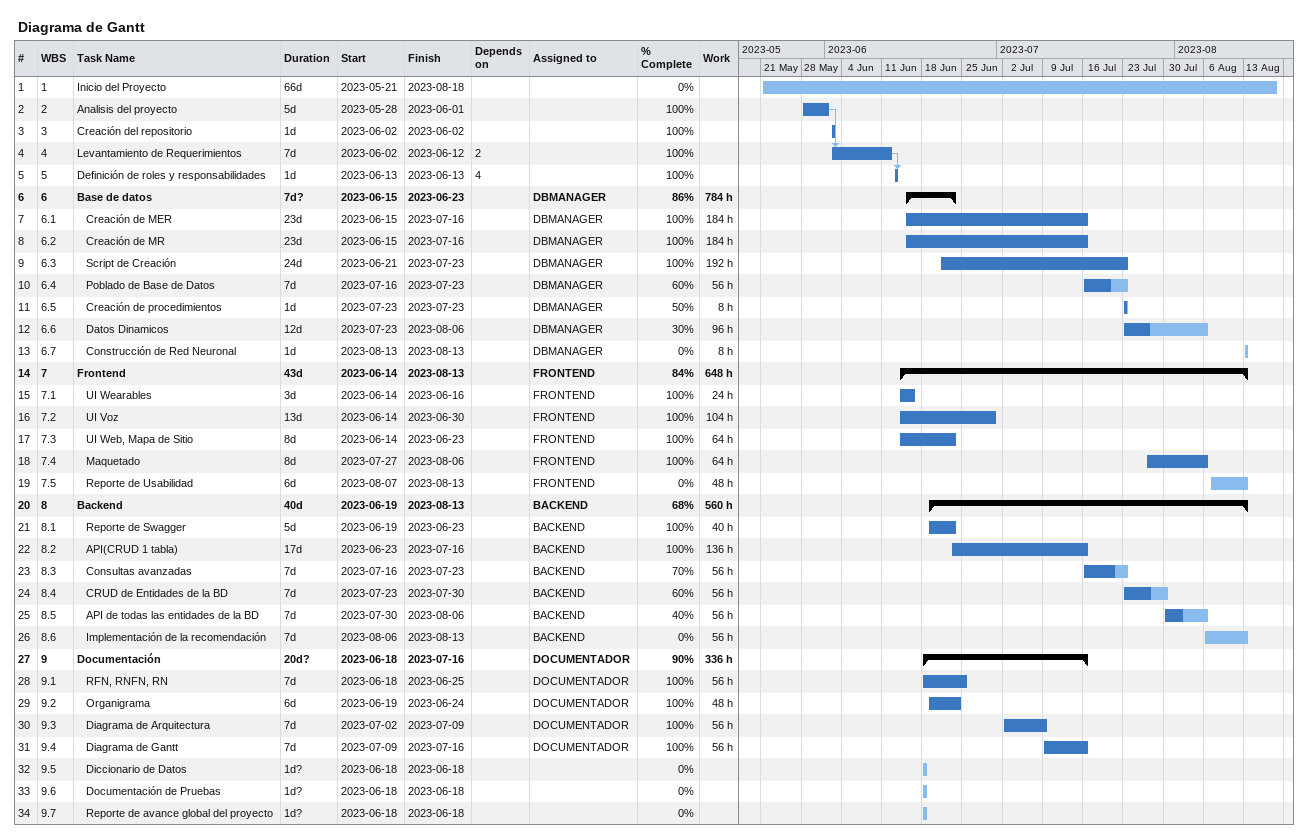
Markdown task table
Diagrama de Gantt

| ID | WBS | Task | Duration | Start | Finish | Predecessors | Resources | % complete | Work (h) |
|---|---|---|---|---|---|---|---|---|---|
| 1 | 1 | Inicio del Proyecto | 66d | 2023-05-21 | 2023-08-18 |  |  | 0 |  |
| 2 | 2 | Analisis del proyecto | 5d | 2023-05-28 | 2023-06-01 |  |  | 100 |  |
| 3 | 3 | Creación del repositorio | 1d | 2023-06-02 | 2023-06-02 |  |  | 100 |  |
| 4 | 4 | Levantamiento de Requerimientos | 7d | 2023-06-02 | 2023-06-12 | 2 |  | 100 |  |
| 5 | 5 | Definición de roles y responsabilidades | 1d | 2023-06-13 | 2023-06-13 | 4 |  | 100 |  |
| 6 | 6 | **Base de datos** | 7d? | 2023-06-15 | 2023-06-23 |  | DBMANAGER | 86 | 784 |
| 7 | 6.1 | Creación de MER | 23d | 2023-06-15 | 2023-07-16 |  | DBMANAGER | 100 | 184 |
| 8 | 6.2 | Creación de MR | 23d | 2023-06-15 | 2023-07-16 |  | DBMANAGER | 100 | 184 |
| 9 | 6.3 | Script de Creación | 24d | 2023-06-21 | 2023-07-23 |  | DBMANAGER | 100 | 192 |
| 10 | 6.4 | Poblado de Base de Datos | 7d | 2023-07-16 | 2023-07-23 |  | DBMANAGER | 60 | 56 |
| 11 | 6.5 | Creación de procedimientos | 1d | 2023-07-23 | 2023-07-23 |  | DBMANAGER | 50 | 8 |
| 12 | 6.6 | Datos Dinamicos | 12d | 2023-07-23 | 2023-08-06 |  | DBMANAGER | 30 | 96 |
| 13 | 6.7 | Construcción de Red Neuronal | 1d | 2023-08-13 | 2023-08-13 |  | DBMANAGER | 0 | 8 |
| 14 | 7 | **Frontend** | 43d | 2023-06-14 | 2023-08-13 |  | FRONTEND | 84 | 648 |
| 15 | 7.1 | UI Wearables | 3d | 2023-06-14 | 2023-06-16 |  | FRONTEND | 100 | 24 |
| 16 | 7.2 | UI Voz | 13d | 2023-06-14 | 2023-06-30 |  | FRONTEND | 100 | 104 |
| 17 | 7.3 | UI Web, Mapa de Sitio | 8d | 2023-06-14 | 2023-06-23 |  | FRONTEND | 100 | 64 |
| 18 | 7.4 | Maquetado | 8d | 2023-07-27 | 2023-08-06 |  | FRONTEND | 100 | 64 |
| 19 | 7.5 | Reporte de Usabilidad | 6d | 2023-08-07 | 2023-08-13 |  | FRONTEND | 0 | 48 |
| 20 | 8 | **Backend** | 40d | 2023-06-19 | 2023-08-13 |  | BACKEND | 68 | 560 |
| 21 | 8.1 | Reporte de Swagger | 5d | 2023-06-19 | 2023-06-23 |  | BACKEND | 100 | 40 |
| 22 | 8.2 | API(CRUD 1 tabla) | 17d | 2023-06-23 | 2023-07-16 |  | BACKEND | 100 | 136 |
| 23 | 8.3 | Consultas avanzadas | 7d | 2023-07-16 | 2023-07-23 |  | BACKEND | 70 | 56 |
| 24 | 8.4 | CRUD de Entidades de la BD | 7d | 2023-07-23 | 2023-07-30 |  | BACKEND | 60 | 56 |
| 25 | 8.5 | API de todas las entidades de la BD | 7d | 2023-07-30 | 2023-08-06 |  | BACKEND | 40 | 56 |
| 26 | 8.6 | Implementación de la recomendación | 7d | 2023-08-06 | 2023-08-13 |  | BACKEND | 0 | 56 |
| 27 | 9 | **Documentación** | 20d? | 2023-06-18 | 2023-07-16 |  | DOCUMENTADOR | 90 | 336 |
| 28 | 9.1 | RFN, RNFN, RN | 7d | 2023-06-18 | 2023-06-25 |  | DOCUMENTADOR | 100 | 56 |
| 29 | 9.2 | Organigrama | 6d | 2023-06-19 | 2023-06-24 |  | DOCUMENTADOR | 100 | 48 |
| 30 | 9.3 | Diagrama de Arquitectura | 7d | 2023-07-02 | 2023-07-09 |  | DOCUMENTADOR | 100 | 56 |
| 31 | 9.4 | Diagrama de Gantt | 7d | 2023-07-09 | 2023-07-16 |  | DOCUMENTADOR | 100 | 56 |
| 32 | 9.5 | Diccionario de Datos | 1d? | 2023-06-18 | 2023-06-18 |  |  | 0 |  |
| 33 | 9.6 | Documentación de Pruebas | 1d? | 2023-06-18 | 2023-06-18 |  |  | 0 |  |
| 34 | 9.7 | Reporte de avance global del proyecto | 1d? | 2023-06-18 | 2023-06-18 |  |  | 0 |  |
